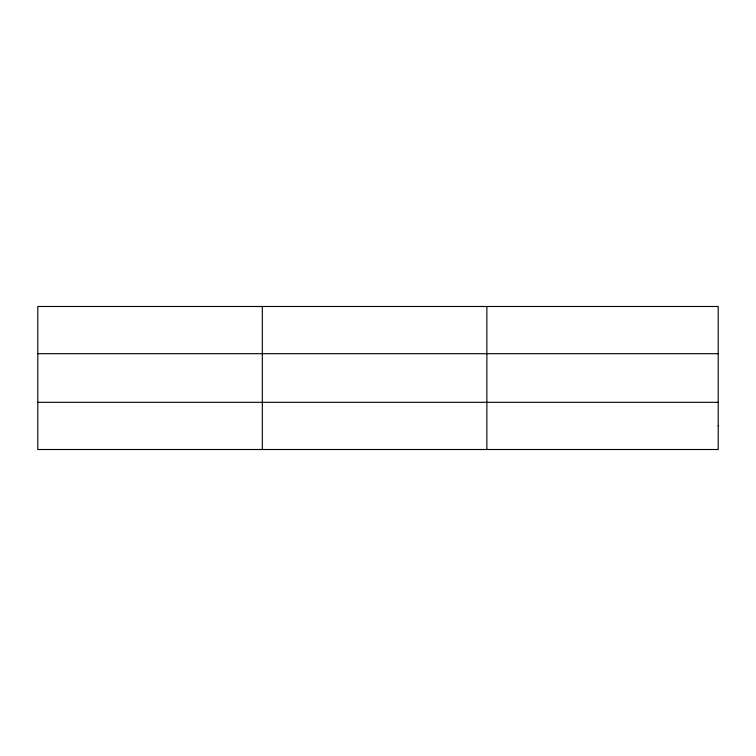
<?xml version="1.0" encoding="UTF-8"?>
<svg xmlns="http://www.w3.org/2000/svg" width="756" height="756" viewBox="0 0 756 756"><rect width="100%" height="100%" fill="white"/><g stroke="black" fill="none" stroke-linecap="round" stroke-linejoin="round"><path stroke-width="1.13" d="M262.332 306.492L262.332 449.508M486.864 306.492L486.864 449.508M37.8 353.685L718.2 353.685M37.8 402.315L718.2 402.315M718.2 425.911L718.2 449.508L37.8 449.508L37.8 306.492L718.2 306.492L718.2 425.911"/></g></svg>
